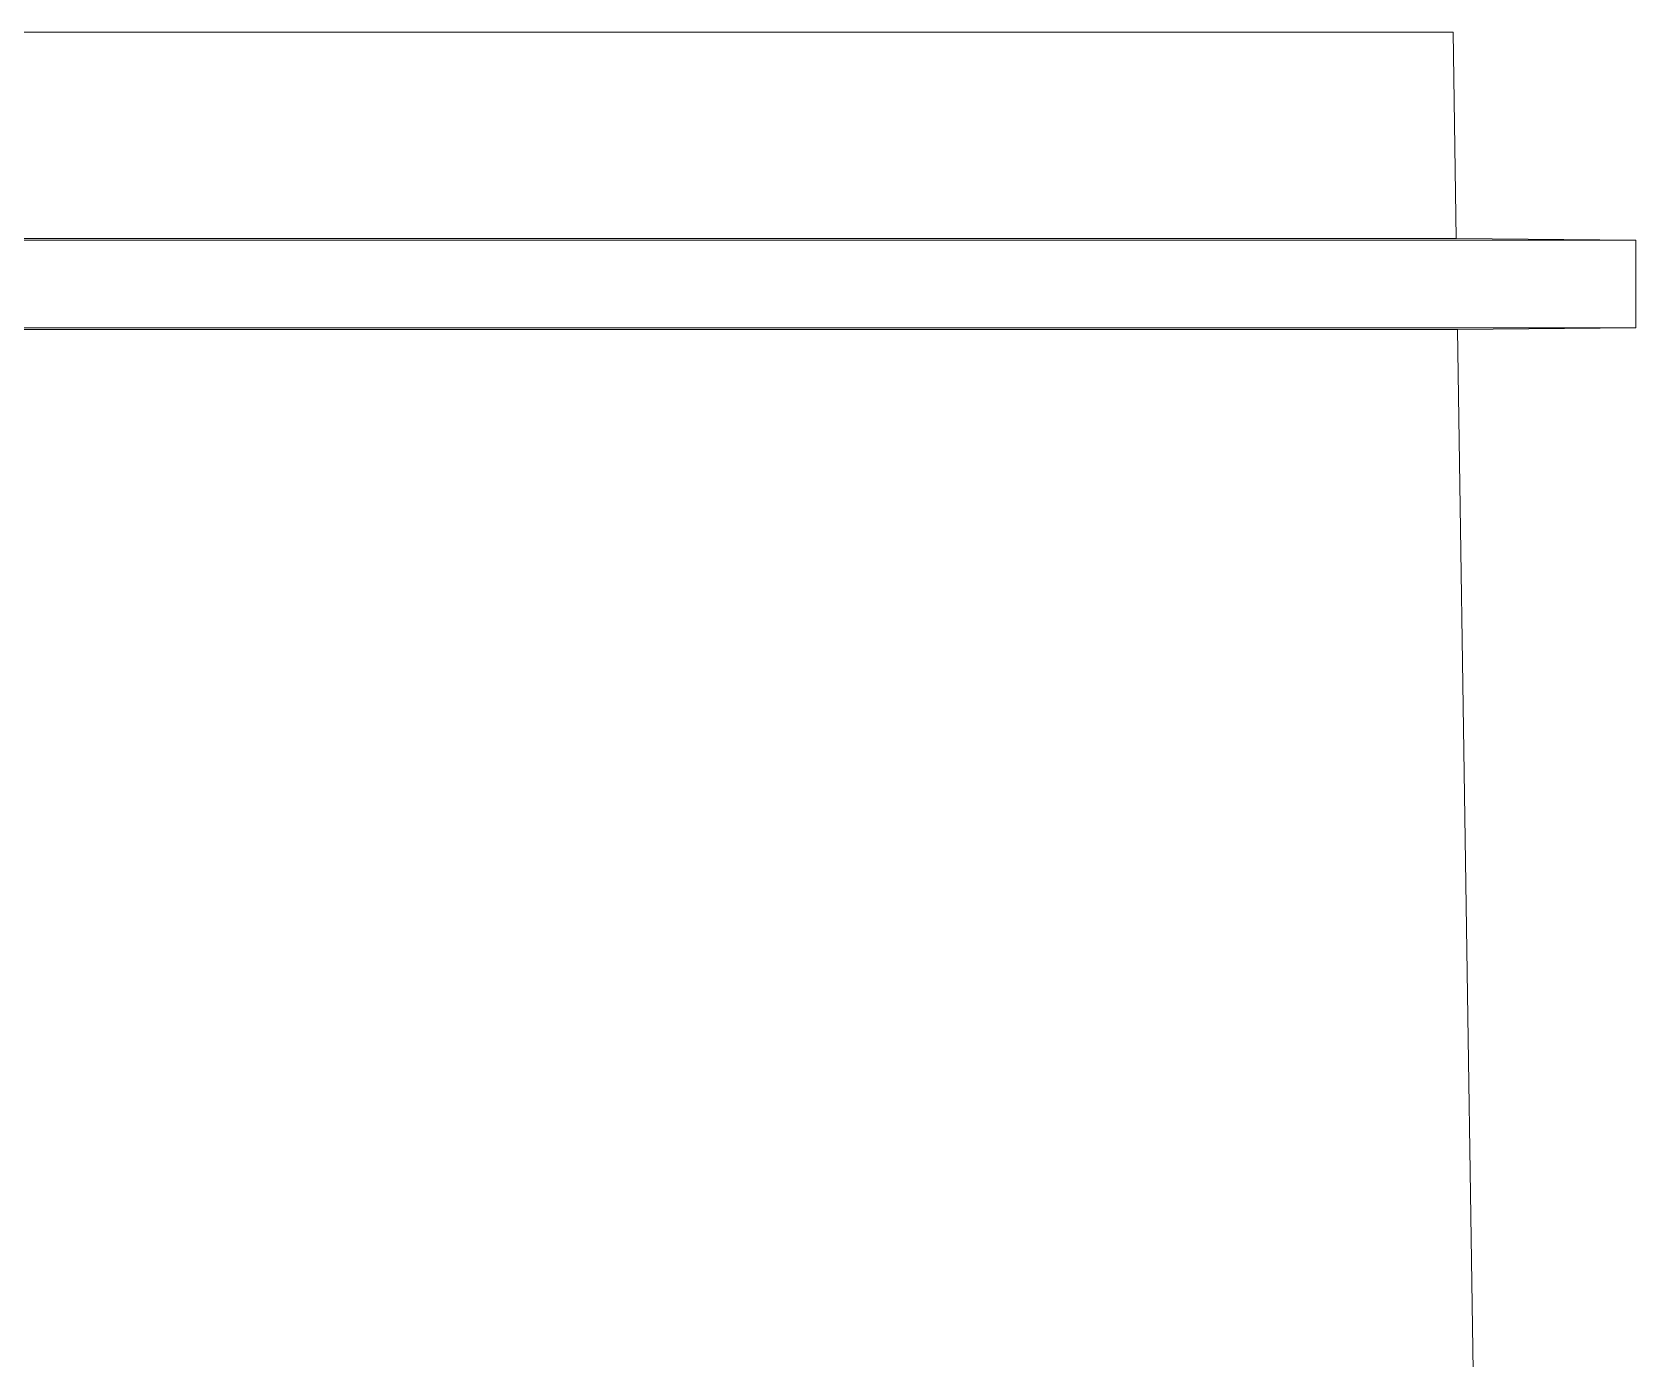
# Model space of a CAD drawing. Header units: millimetres. Extents: x 113490 to 142599, y -20467 to 115.
# Drawn here: x 128079.5 to 128201.8, y -6058.6 to -5957.5 of the extents above; entities that cross this region are included whole.
import ezdxf

# ---------------------------------------------------------------- set-up
doc = ezdxf.new("R2010")
doc.units = ezdxf.units.MM
doc.layers.add('DV1_0', color=7, linetype='Continuous')

msp = doc.modelspace()

# ---------------------------------------------------------------- linework, layer by layer
at = {"layer": 'DV1_0', "color": 7, "linetype": 'Continuous', "lineweight": 20}
msp.add_line((127260.7, -5957.48), (128187.82, -5957.48), dxfattribs=at)
at = {"layer": 'DV1_0', "color": 7, "linetype": 'Continuous', "lineweight": 15}
for p, q in [((128188.05, -5973.22), (128187.82, -5957.48)), ((127246.76, -5973.34), (128201.76, -5973.34)), ((128188.05, -5973.22), (127260.47, -5973.22)), ((128201.76, -5973.34), (128188.05, -5973.22)), ((128201.76, -5980.02), (128201.76, -5973.34)), ((128201.76, -5980.02), (127246.76, -5980.02)), ((128188.16, -5980.14), (127260.36, -5980.14)), ((128188.16, -5980.14), (128201.76, -5980.02)), ((128189.76, -6085.69), (128188.16, -5980.14))]:
    msp.add_line(p, q, dxfattribs=at)

doc.saveas('drawing.dxf')
